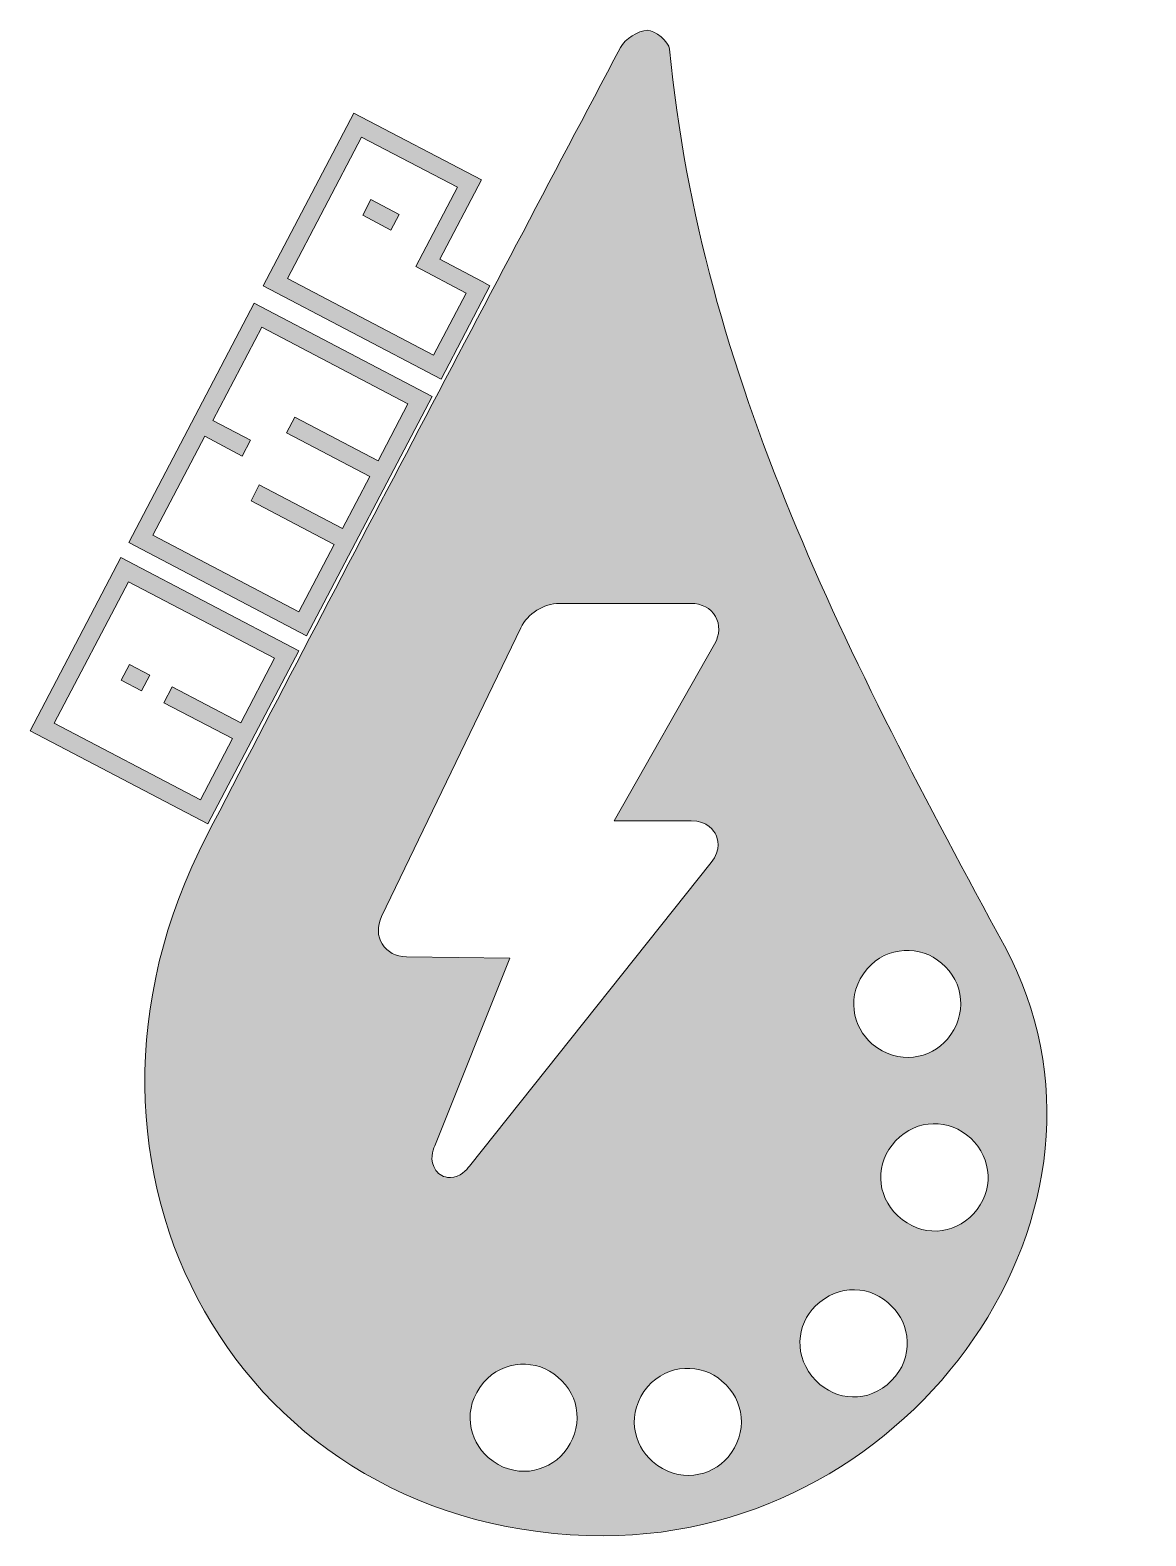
# Model space of a CAD drawing. Header units: inches. Extents: x 4.2 to 13.8, y -18.7 to -5.8.
import ezdxf

# ---------------------------------------------------------------- set-up
doc = ezdxf.new("R2010")
doc.units = ezdxf.units.IN
doc.header["$MEASUREMENT"] = 0
doc.layers.add('Layer 1', color=7, linetype='Continuous')

# ---------------------------------------------------------------- blocks, each defined once
blk = doc.blocks.new('block 2')
at = {"layer": 'Layer 1', "true_color": 0xffffff}
h = blk.add_hatch(color=7, dxfattribs=at)
h.dxf.hatch_style = 2
h.paths.add_polyline_path([(6.24, -8.031), (7.016, -6.55), (8.108, -7.122), (7.752, -7.801), (8.115, -7.993), (8.181, -8.03), (7.762, -8.829)])
h.paths.add_polyline_path([(7.902, -7.185), (7.082, -6.755), (6.446, -7.968), (7.697, -8.624), (7.976, -8.093), (7.546, -7.864)])
h.paths.add_polyline_path([(7.161, -7.291), (7.403, -7.418), (7.333, -7.552), (7.091, -7.425)])
h = blk.add_hatch(color=7, dxfattribs=at)
h.dxf.hatch_style = 2
h.paths.add_polyline_path([(5.087, -10.229), (6.162, -8.179), (7.685, -8.977), (6.61, -11.028)])
h.paths.add_polyline_path([(5.293, -10.166), (6.545, -10.823), (6.848, -10.244), (6.135, -9.87), (6.206, -9.735), (6.919, -10.108), (7.152, -9.664), (6.439, -9.29), (6.51, -9.155), (7.223, -9.528), (7.479, -9.04), (6.228, -8.384), (5.809, -9.183), (6.131, -9.352), (6.06, -9.488), (5.738, -9.318)])
h = blk.add_hatch(color=7, dxfattribs=at)
h.dxf.hatch_style = 2
h.paths.add_polyline_path([(4.243, -11.84), (5.02, -10.357), (6.543, -11.155), (5.766, -12.638)])
h.paths.add_polyline_path([(6.336, -11.22), (5.085, -10.564), (4.45, -11.776), (5.701, -12.432), (5.976, -11.908), (5.389, -11.601), (5.46, -11.465), (6.047, -11.773)])
h.paths.add_polyline_path([(5.094, -11.273), (5.269, -11.365), (5.198, -11.5), (5.023, -11.408)])
at = {"layer": 'Layer 1', "lineweight": 0}
for points in [[(6.24, -8.031), (7.016, -6.55), (8.108, -7.122), (7.752, -7.801), (8.115, -7.993), (8.181, -8.03), (7.762, -8.829), (6.24, -8.031)], [(7.902, -7.185), (7.082, -6.755), (6.446, -7.968), (7.697, -8.624), (7.976, -8.093), (7.546, -7.864), (7.902, -7.185)], [(7.161, -7.291), (7.403, -7.418), (7.333, -7.552), (7.091, -7.425), (7.161, -7.291)], [(5.087, -10.229), (6.162, -8.179), (7.685, -8.977), (6.61, -11.028), (5.087, -10.229)], [(5.293, -10.166), (6.545, -10.823), (6.848, -10.244), (6.135, -9.87), (6.206, -9.735), (6.919, -10.108), (7.152, -9.664), (6.439, -9.29), (6.51, -9.155), (7.223, -9.528), (7.479, -9.04), (6.228, -8.384), (5.809, -9.183), (6.131, -9.352), (6.06, -9.488), (5.738, -9.318), (5.293, -10.166)], [(4.243, -11.84), (5.02, -10.357), (6.543, -11.155), (5.766, -12.638), (4.243, -11.84)], [(6.336, -11.22), (5.085, -10.564), (4.45, -11.776), (5.701, -12.432), (5.976, -11.908), (5.389, -11.601), (5.46, -11.465), (6.047, -11.773), (6.336, -11.22)], [(5.094, -11.273), (5.269, -11.365), (5.198, -11.5), (5.023, -11.408), (5.094, -11.273)]]:
    blk.add_lwpolyline(points, dxfattribs=at)

msp = doc.modelspace()

# ---------------------------------------------------------------- hatches: boundary and pattern name
at = {"layer": 'Layer 1', "true_color": 0xffffff}
h = msp.add_hatch(color=7, dxfattribs=at)
h.dxf.hatch_style = 2
edge = h.paths.add_edge_path()
edge.add_spline(control_points=[(12.587, -13.683), (11.266, -11.242), (9.986, -8.822), (9.72, -6.002), (9.714, -5.939), (9.594, -5.839), (9.53, -5.841), (9.449, -5.844), (9.336, -5.915), (9.298, -5.989), (8.112, -8.235), (6.925, -10.482), (5.757, -12.737), (4.272, -15.604), (6.052, -18.736), (9.156, -18.736), (11.815, -18.737), (13.799, -15.923), (12.587, -13.683)], knot_values=[0, 0, 0, 0, 1, 1, 1, 2, 2, 2, 3, 3, 3, 4, 4, 4, 5, 5, 5, 6, 6, 6, 6], degree=3, periodic=1)
edge = h.paths.add_edge_path()
edge.add_spline(control_points=[(11.412, -13.879), (11.578, -13.683), (11.877, -13.675), (12.047, -13.832), (12.244, -13.99), (12.273, -14.276), (12.099, -14.482), (11.957, -14.65), (11.679, -14.712), (11.452, -14.521), (11.291, -14.384), (11.221, -14.104), (11.412, -13.879)], knot_values=[0, 0, 0, 0, 1, 1, 1, 2, 2, 2, 3, 3, 3, 4, 4, 4, 4], degree=3, periodic=1)
edge = h.paths.add_edge_path()
edge.add_spline(control_points=[(8.813, -18.027), (8.67, -18.196), (8.386, -18.257), (8.166, -18.065), (8.002, -17.921), (7.937, -17.647), (8.127, -17.423), (8.292, -17.227), (8.59, -17.219), (8.762, -17.377), (8.958, -17.535), (8.986, -17.823), (8.813, -18.027)], knot_values=[0, 0, 0, 0, 1, 1, 1, 2, 2, 2, 3, 3, 3, 4, 4, 4, 4], degree=3, periodic=1)
edge = h.paths.add_edge_path()
edge.add_spline(control_points=[(8.006, -15.569), (7.981, -15.601), (7.929, -15.667), (7.842, -15.667), (7.842, -15.667), (7.834, -15.667), (7.834, -15.667), (7.788, -15.667), (7.744, -15.644), (7.718, -15.606), (7.659, -15.519), (7.692, -15.435), (7.708, -15.395), (7.708, -15.395), (8.35, -13.789), (8.35, -13.789), (8.35, -13.789), (7.466, -13.778), (7.466, -13.778), (7.377, -13.776), (7.301, -13.736), (7.259, -13.667), (7.216, -13.6), (7.214, -13.514), (7.253, -13.433), (7.253, -13.433), (8.445, -10.958), (8.445, -10.958), (8.502, -10.838), (8.642, -10.75), (8.776, -10.75), (8.776, -10.75), (9.903, -10.75), (9.903, -10.75), (9.994, -10.75), (10.071, -10.79), (10.112, -10.861), (10.153, -10.931), (10.15, -11.018), (10.105, -11.098), (10.105, -11.098), (9.246, -12.611), (9.246, -12.611), (9.246, -12.611), (9.905, -12.611), (9.905, -12.611), (10.046, -12.611), (10.102, -12.702), (10.116, -12.73), (10.129, -12.759), (10.166, -12.858), (10.077, -12.969), (10.077, -12.969), (8.006, -15.569), (8.006, -15.569)], knot_values=[0, 0, 0, 0, 1, 1, 1, 2, 2, 2, 3, 3, 3, 4, 4, 4, 5, 5, 5, 6, 6, 6, 7, 7, 7, 8, 8, 8, 9, 9, 9, 10, 10, 10, 11, 11, 11, 12, 12, 12, 13, 13, 13, 14, 14, 14, 15, 15, 15, 16, 16, 16, 17, 17, 17, 18, 18, 18, 18], degree=3, periodic=1)
edge = h.paths.add_edge_path()
edge.add_spline(control_points=[(10.22, -18.062), (10.077, -18.23), (9.798, -18.293), (9.573, -18.1), (9.408, -17.957), (9.343, -17.683), (9.533, -17.458), (9.699, -17.262), (9.998, -17.255), (10.168, -17.412), (10.365, -17.57), (10.393, -17.857), (10.22, -18.062)], knot_values=[0, 0, 0, 0, 1, 1, 1, 2, 2, 2, 3, 3, 3, 4, 4, 4, 4], degree=3, periodic=1)
edge = h.paths.add_edge_path()
edge.add_spline(control_points=[(11.621, -17.407), (11.422, -17.606), (11.143, -17.581), (10.974, -17.409), (10.773, -17.205), (10.808, -16.924), (10.97, -16.767), (11.164, -16.578), (11.449, -16.586), (11.622, -16.771), (11.781, -16.917), (11.817, -17.212), (11.621, -17.407)], knot_values=[0, 0, 0, 0, 1, 1, 1, 2, 2, 2, 3, 3, 3, 4, 4, 4, 4], degree=3, periodic=1)
edge = h.paths.add_edge_path()
edge.add_spline(control_points=[(12.323, -15.977), (12.151, -16.16), (11.876, -16.184), (11.675, -15.996), (11.484, -15.817), (11.48, -15.539), (11.655, -15.354), (11.84, -15.158), (12.117, -15.165), (12.298, -15.33), (12.485, -15.503), (12.5, -15.789), (12.323, -15.977)], knot_values=[0, 0, 0, 0, 1, 1, 1, 2, 2, 2, 3, 3, 3, 4, 4, 4, 4], degree=3, periodic=1)

# ---------------------------------------------------------------- linework, layer by layer
at = {"layer": 'Layer 1', "lineweight": 0}
for points, knots in [([(12.587, -13.683), (11.266, -11.242), (9.986, -8.822), (9.72, -6.002), (9.714, -5.939), (9.594, -5.839), (9.53, -5.841), (9.449, -5.844), (9.336, -5.915), (9.298, -5.989), (8.112, -8.235), (6.925, -10.482), (5.757, -12.737), (4.272, -15.604), (6.052, -18.736), (9.156, -18.736), (11.815, -18.737), (13.799, -15.923), (12.587, -13.683)], [0, 0, 0, 0, 1, 1, 1, 2, 2, 2, 3, 3, 3, 4, 4, 4, 5, 5, 5, 6, 6, 6, 6]), ([(8.006, -15.569), (7.981, -15.601), (7.929, -15.667), (7.842, -15.667), (7.842, -15.667), (7.834, -15.667), (7.834, -15.667), (7.788, -15.667), (7.744, -15.644), (7.718, -15.606), (7.659, -15.519), (7.692, -15.435), (7.708, -15.395), (7.708, -15.395), (8.35, -13.789), (8.35, -13.789), (8.35, -13.789), (7.466, -13.778), (7.466, -13.778), (7.377, -13.776), (7.301, -13.736), (7.259, -13.667), (7.216, -13.6), (7.214, -13.514), (7.253, -13.433), (7.253, -13.433), (8.445, -10.958), (8.445, -10.958), (8.502, -10.838), (8.642, -10.75), (8.776, -10.75), (8.776, -10.75), (9.903, -10.75), (9.903, -10.75), (9.994, -10.75), (10.071, -10.79), (10.112, -10.861), (10.153, -10.931), (10.15, -11.018), (10.105, -11.098), (10.105, -11.098), (9.246, -12.611), (9.246, -12.611), (9.246, -12.611), (9.905, -12.611), (9.905, -12.611), (10.046, -12.611), (10.102, -12.702), (10.116, -12.73), (10.129, -12.759), (10.166, -12.858), (10.077, -12.969), (10.077, -12.969), (8.006, -15.569), (8.006, -15.569)], [0, 0, 0, 0, 1, 1, 1, 2, 2, 2, 3, 3, 3, 4, 4, 4, 5, 5, 5, 6, 6, 6, 7, 7, 7, 8, 8, 8, 9, 9, 9, 10, 10, 10, 11, 11, 11, 12, 12, 12, 13, 13, 13, 14, 14, 14, 15, 15, 15, 16, 16, 16, 17, 17, 17, 18, 18, 18, 18]), ([(11.412, -13.879), (11.578, -13.683), (11.877, -13.675), (12.047, -13.832), (12.244, -13.99), (12.273, -14.276), (12.099, -14.482), (11.957, -14.65), (11.679, -14.712), (11.452, -14.521), (11.291, -14.384), (11.221, -14.104), (11.412, -13.879)], [0, 0, 0, 0, 1, 1, 1, 2, 2, 2, 3, 3, 3, 4, 4, 4, 4]), ([(12.323, -15.977), (12.151, -16.16), (11.876, -16.184), (11.675, -15.996), (11.484, -15.817), (11.48, -15.539), (11.655, -15.354), (11.84, -15.158), (12.117, -15.165), (12.298, -15.33), (12.485, -15.503), (12.5, -15.789), (12.323, -15.977)], [0, 0, 0, 0, 1, 1, 1, 2, 2, 2, 3, 3, 3, 4, 4, 4, 4]), ([(11.621, -17.407), (11.422, -17.606), (11.143, -17.581), (10.974, -17.409), (10.773, -17.205), (10.808, -16.924), (10.97, -16.767), (11.164, -16.578), (11.449, -16.586), (11.622, -16.771), (11.781, -16.917), (11.817, -17.212), (11.621, -17.407)], [0, 0, 0, 0, 1, 1, 1, 2, 2, 2, 3, 3, 3, 4, 4, 4, 4]), ([(8.813, -18.027), (8.67, -18.196), (8.386, -18.257), (8.166, -18.065), (8.002, -17.921), (7.937, -17.647), (8.127, -17.423), (8.292, -17.227), (8.59, -17.219), (8.762, -17.377), (8.958, -17.535), (8.986, -17.823), (8.813, -18.027)], [0, 0, 0, 0, 1, 1, 1, 2, 2, 2, 3, 3, 3, 4, 4, 4, 4]), ([(10.22, -18.062), (10.077, -18.23), (9.798, -18.293), (9.573, -18.1), (9.408, -17.957), (9.343, -17.683), (9.533, -17.458), (9.699, -17.262), (9.998, -17.255), (10.168, -17.412), (10.365, -17.57), (10.393, -17.857), (10.22, -18.062)], [0, 0, 0, 0, 1, 1, 1, 2, 2, 2, 3, 3, 3, 4, 4, 4, 4])]:
    msp.add_open_spline(points, degree=3, knots=knots, dxfattribs=at)

# ---------------------------------------------------------------- block references
at = {"layer": 'Layer 1'}
msp.add_blockref('block 2', (0, 0), dxfattribs=at)

doc.saveas('drawing.dxf')
